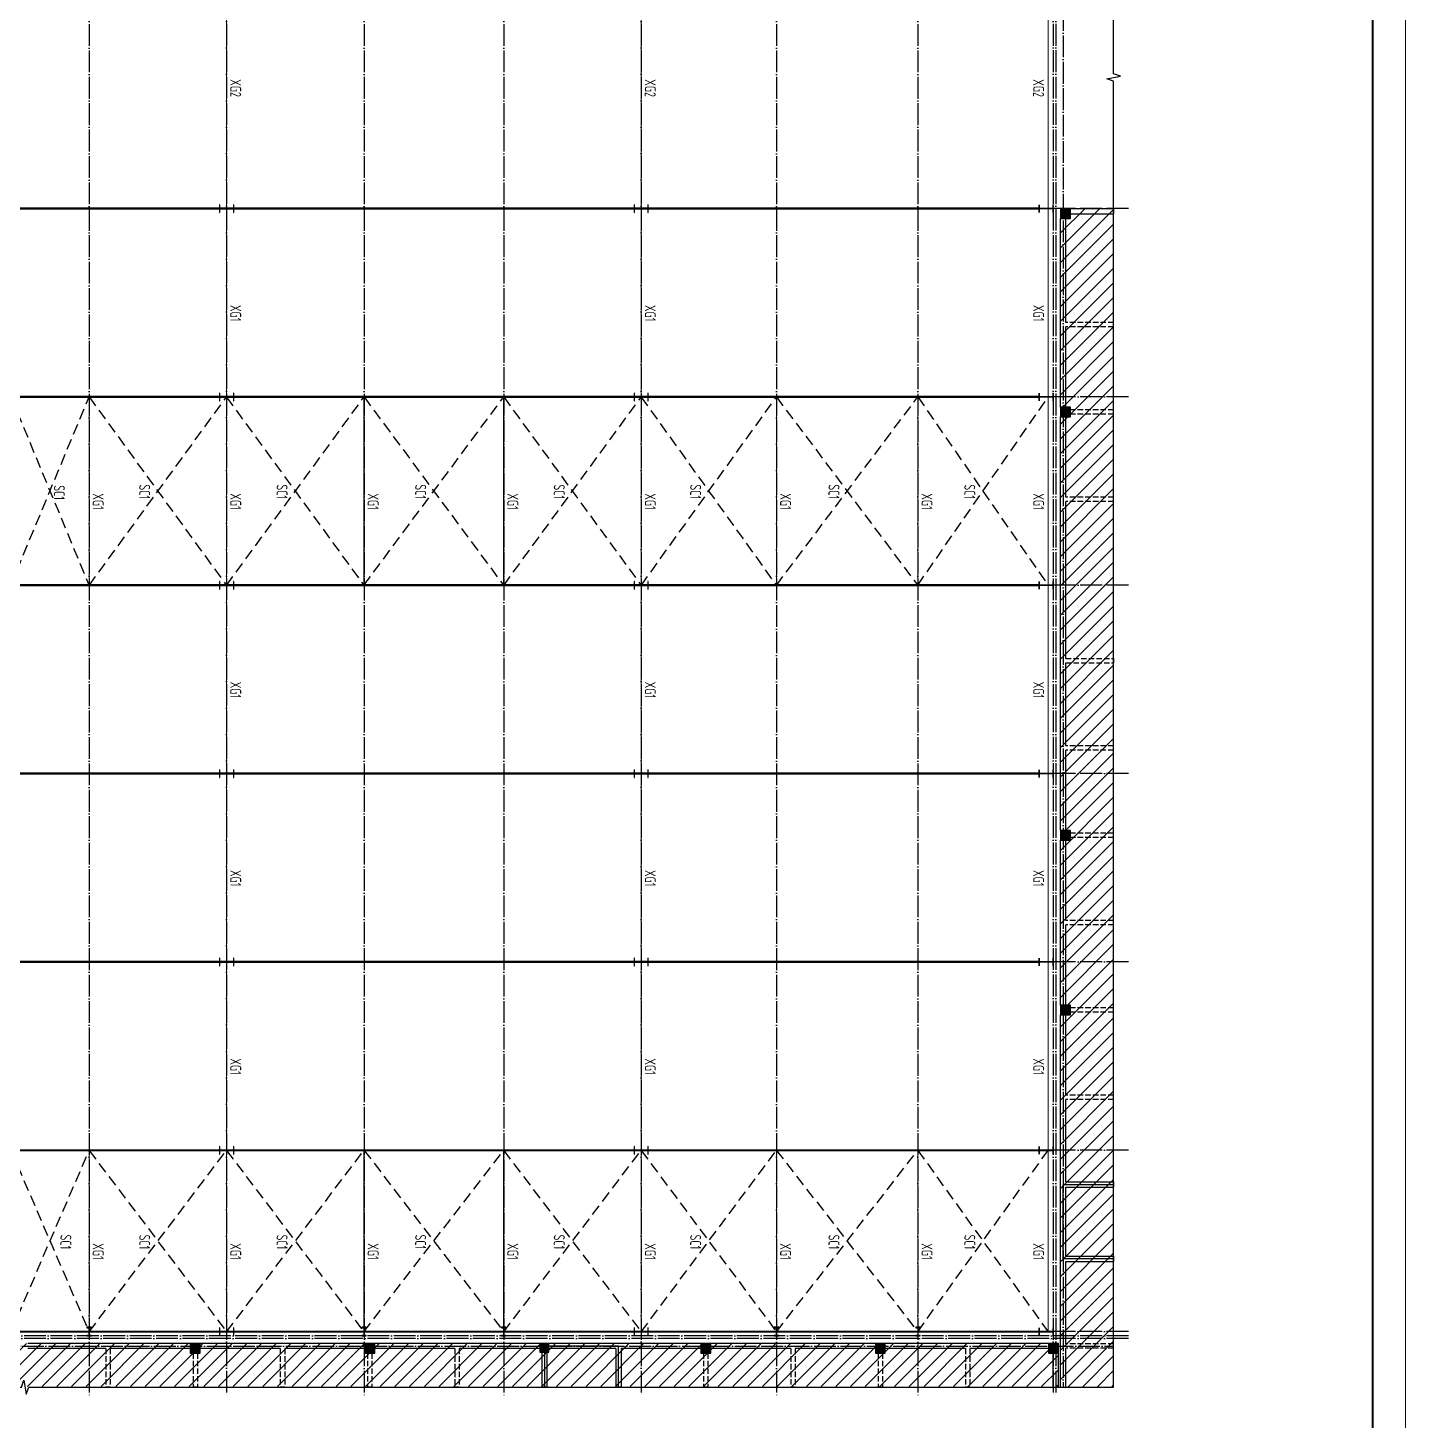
# Model space of a CAD drawing. Extents: x 447413 to 2975780, y -1432727 to 1301644.
# Drawn here: x 2316756 to 2379922, y -301614 to -237819 of the extents above; entities that cross this region are included whole.
import ezdxf
from ezdxf.enums import TextEntityAlignment as Align

# ---------------------------------------------------------------- set-up
doc = ezdxf.new("R2010")
doc.units = 0
doc.header["$LTSCALE"] = 1000
doc.header["$MEASUREMENT"] = 0
for name, pattern in [('DASH', [0.35, 0.25, -0.1]), ('DASHED', [0.75, 0.5, -0.25]), ('DOTE', [2.42, 2, -0.2, 0.02, -0.2])]:
    doc.linetypes.add(name, pattern=pattern)
for name, color, linetype in [('3T_WOOD', 21, 'Continuous'), ('__0', 7, 'Continuous'), ('COLUMN', 9, 'Continuous'), ('DIM_SYMB', 3, 'Continuous'), ('DOTE', 1, 'Continuous'), ('PUB_HATCH', 8, 'Continuous'), ('SC', 2, 'Continuous'), ('XG', 5, 'Continuous'), ('X公厕', 21, 'Continuous'), ('图框', 253, 'Continuous'), ('柱子', 3, 'Continuous')]:
    doc.layers.add(name, color=color, linetype=linetype)
doc.layers.add('WALL', color=140, linetype='Continuous', lineweight=25)
doc.layers.add('钢梁', color=141, linetype='Continuous', lineweight=18)
doc.styles.add('楷体', font='tssdeng.shx', dxfattribs={"bigfont": 'hztxt.shx'})

# ---------------------------------------------------------------- blocks, each defined once
blk = doc.blocks.new('A$C6B0021A6')
at = {"layer": '图框', "color": 2, "const_width": 40, "elevation": -84000}
blk.add_lwpolyline([(20, 84120), (118920, 84120), (118920, 20), (20, 20)], close=True, dxfattribs=at)
at = {"layer": '图框', "color": 153, "const_width": 58, "elevation": -84000}
blk.add_lwpolyline([(111420, 1020), (2520, 1020), (2520, 83120), (111420, 83120)], close=True, dxfattribs=at)
blk = doc.blocks.new('_FZH')
blk.add_lwpolyline([(-0.5, -0.5), (0.5, -0.5), (0.5, 0.5), (-0.5, 0.5)], close=True)
at = {"layer": 'PUB_HATCH'}
blk.add_solid([(-0.5, -0.5), (0.5, -0.5), (-0.5, 0.5), (0.5, 0.5)], dxfattribs=at)

msp = doc.modelspace()

# ---------------------------------------------------------------- hatches: boundary and pattern name
at = {"layer": 'PUB_HATCH'}
h = msp.add_hatch(dxfattribs=at)
h.set_pattern_fill('ANSI31', color=256, scale=300, style=0)
h.set_pattern_definition([(45, (2335527.2, -231324.66), (-336.7596, 336.7596), [])])
h.paths.add_polyline_path([(2364085.8, -246097.9), (2366515.7, -246097.9), (2366515.7, -300102.5), (2364085.8, -300102.5)])
h = msp.add_hatch(dxfattribs=at)
h.set_pattern_fill('ANSI31', color=256, scale=300, style=0)
h.set_pattern_definition([(45, (2031895.8, -231324.66), (-336.7596, 336.7596), [])])
h.paths.add_polyline_path([(2363985.8, -298107.5), (2267966.1, -298107.5), (2267966.1, -300075.9), (2363985.8, -300075.9)])

# ---------------------------------------------------------------- linework, layer by layer
at = {"layer": '3T_WOOD', "linetype": 'DASH'}
for p, q in [((2366515.7, -251317.5, 126000), (2364325.8, -251317.5, 126000)), ((2366515.7, -251517.5, 126000), (2366515.7, -251317.5, 126000)), ((2366515.7, -251517.5, 126000), (2364325.8, -251517.5, 126000)), ((2366515.7, -255317.5, 126000), (2364535.8, -255317.5, 126000)), ((2366515.7, -255517.5, 126000), (2364535.8, -255517.5, 126000)), ((2366515.7, -255517.5, 126000), (2366515.7, -255317.5, 126000)), ((2366515.7, -259317.5, 126000), (2364325.8, -259317.5, 126000)), ((2366515.7, -259517.5, 126000), (2364325.8, -259517.5, 126000)), ((2366515.7, -259517.5, 126000), (2366515.7, -259317.5, 126000)), ((2364325.8, -266717.5, 126000), (2366515.7, -266717.5, 126000)), ((2364325.8, -266917.5, 126000), (2366515.7, -266917.5, 126000)), ((2366515.7, -266717.5, 126000), (2366515.7, -266917.5, 126000)), ((2366515.7, -270717.5, 126000), (2364325.8, -270717.5, 126000)), ((2366515.7, -270917.5, 126000), (2364325.8, -270917.5, 126000)), ((2366515.7, -270917.5, 126000), (2366515.7, -270717.5, 126000)), ((2366515.7, -274717.5, 126000), (2364535.8, -274717.5, 126000)), ((2366515.7, -274917.5, 126000), (2364535.8, -274917.5, 126000)), ((2366515.7, -274917.5, 126000), (2366515.7, -274717.5, 126000)), ((2366515.7, -278717.5, 126000), (2364325.8, -278717.5, 126000)), ((2366515.7, -278917.5, 126000), (2366515.7, -278717.5, 126000)), ((2366515.7, -278917.5, 126000), (2364325.8, -278917.5, 126000)), ((2366515.7, -282717.5, 126000), (2364535.8, -282717.5, 126000)), ((2366515.7, -282917.5, 126000), (2364535.8, -282917.5, 126000)), ((2366515.7, -282917.5, 126000), (2366515.7, -282717.5, 126000)), ((2366515.7, -286717.5, 126000), (2364325.8, -286717.5, 126000)), ((2366515.7, -286917.5, 126000), (2364325.8, -286917.5, 126000)), ((2366515.7, -286917.5, 126000), (2366515.7, -286717.5, 126000)), ((2320326.1, -298337.5, 126000), (2320326.1, -300102.5, 126000)), ((2320526.1, -298337.5, 126000), (2320526.1, -300102.5, 126000)), ((2324326.1, -298547.5, 126000), (2324326.1, -300102.5, 126000)), ((2324526.1, -298547.5, 126000), (2324526.1, -300102.5, 126000)), ((2328326.1, -298337.5, 126000), (2328326.1, -300102.5, 126000)), ((2328526.1, -298337.5, 126000), (2328526.1, -300102.5, 126000)), ((2332326.1, -298547.5, 126000), (2332326.1, -300102.5, 126000)), ((2332526.1, -298547.5, 126000), (2332526.1, -300102.5, 126000)), ((2336326.1, -298337.5, 126000), (2336326.1, -300102.5, 126000)), ((2336526.1, -298337.5, 126000), (2336526.1, -300102.5, 126000)), ((2347726.1, -298547.5, 126000), (2347726.1, -300102.5, 126000)), ((2347926.1, -298547.5, 126000), (2347926.1, -300102.5, 126000)), ((2351726.1, -298337.5, 126000), (2351726.1, -300102.5, 126000)), ((2351926.1, -298337.5, 126000), (2351926.1, -300102.5, 126000)), ((2355726.1, -298547.5, 126000), (2355726.1, -300102.5, 126000)), ((2355926.1, -298547.5, 126000), (2355926.1, -300102.5, 126000)), ((2359726.1, -298337.5, 126000), (2359726.1, -300102.5, 126000)), ((2359926.1, -298337.5, 126000), (2359926.1, -300102.5, 126000)), ((2366515.7, -298117.5, 126000), (2364325.8, -298117.5, 126000)), ((2366515.7, -298317.5, 126000), (2364325.8, -298317.5, 126000)), ((2366515.7, -298317.5, 126000), (2366515.7, -298117.5, 126000)), ((2320526.1, -300102.5, 126000), (2320326.1, -300102.5, 126000)), ((2324526.1, -300102.5, 126000), (2324326.1, -300102.5, 126000)), ((2328526.1, -300102.5, 126000), (2328326.1, -300102.5, 126000)), ((2332526.1, -300102.5, 126000), (2332326.1, -300102.5, 126000)), ((2336526.1, -300102.5, 126000), (2336326.1, -300102.5, 126000)), ((2347926.1, -300102.5, 126000), (2347726.1, -300102.5, 126000)), ((2351926.1, -300102.5, 126000), (2351726.1, -300102.5, 126000)), ((2355926.1, -300102.5, 126000), (2355726.1, -300102.5, 126000)), ((2359926.1, -300102.5, 126000), (2359726.1, -300102.5, 126000))]:
    msp.add_line(p, q, dxfattribs=at)
at = {"layer": '__0', "ltscale": 5, "elevation": 126000}
msp.add_lwpolyline([(2364085.8, -246097.9), (2366515.7, -246097.9)], dxfattribs=at)
at = {"layer": 'DIM_SYMB', "elevation": 126000}
for points in [[(2366515.7, -300102.5), (2366515.7, -240265.1), (2366200.7, -240150.4), (2366830.7, -240039.3), (2366515.7, -239927.6), (2366515.7, -180090.1)], [(2266739.9, -300102.5), (2316459.1, -300102.5), (2316573.7, -299787.5), (2316684.8, -300417.5), (2316796.6, -300102.5), (2366515.7, -300102.5)]]:
    msp.add_lwpolyline(points, dxfattribs=at)
at = {"layer": 'DOTE', "color": 8, "linetype": 'DOTE', "ltscale": 0.5}
for p, q in [((2325865.8, -179556.7, 126000), (2325865.8, -300544.1, 126000)), ((2344865.8, -179556.7, 126000), (2344865.8, -300544.1, 126000)), ((2363865.8, -179556.7, 126000), (2363865.8, -300544.1, 126000)), ((2367195, -254727.5, 126000), (2266776.3, -254727.5, 126000)), ((2367195, -263357.5, 126000), (2266776.3, -263357.5, 126000)), ((2367195, -271987.5, 126000), (2266776.3, -271987.5, 126000)), ((2367195, -280617.5, 126000), (2266776.3, -280617.5, 126000)), ((2367195, -289247.5, 126000), (2266776.3, -289247.5, 126000)), ((2367195, -297557.5, 126000), (2266776.3, -297557.5, 126000)), ((2367195, -297877.5, 126000), (2266776.3, -297877.5, 126000))]:
    msp.add_line(p, q, dxfattribs=at)
at = {"layer": 'DOTE', "linetype": 'DOTE', "ltscale": 0.5}
for p, q in [((2363745.8, -179556.7, 126000), (2363745.8, -300544.1, 126000)), ((2367195, -246097.9, 126000), (2266776.3, -246097.9, 126000)), ((2367195, -297757.5, 126000), (2266776.3, -297757.5, 126000))]:
    msp.add_line(p, q, dxfattribs=at)
at = {"layer": 'DOTE', "color": 8, "linetype": 'DOTE', "ltscale": 0.5, "elevation": 126000}
for points in [[(2319566.1, -179564.3), (2319566.1, -300550.2)], [(2332166.1, -179564.3), (2332166.1, -300550.2)], [(2338566.1, -179564.3), (2338566.1, -300550.2)], [(2351066.1, -179564.3), (2351066.1, -300550.2)], [(2357546.1, -179564.3), (2357546.1, -300550.2)], [(2364205.8, -180090.1), (2364205.8, -300102.5)], [(2268086.1, -298217.5), (2366515.7, -298217.5)]]:
    msp.add_lwpolyline(points, dxfattribs=at)
at = {"layer": 'SC', "linetype": 'DASHED', "elevation": 126000}
for points in [[(2268382, -254735.5), (2274696.5, -263361.5), (2281263, -254731.5), (2287862.8, -263365.5), (2294163, -254731.5), (2300563, -263365.5), (2306862.8, -254735.5), (2313163, -263365.5), (2315982.9, -254731.5), (2319563, -263365.5), (2325862.8, -254735.5), (2332156.5, -263361.5), (2338563, -254731.5), (2344862.8, -263365.5), (2351063, -254731.5), (2357536.5, -263361.5), (2363512.7, -254735.5)], [(2268382, -263365.5), (2274703, -254731.5), (2281256.5, -263361.5), (2287862.8, -254735.5), (2294163, -263365.5), (2300563, -254731.5), (2306862.8, -263365.5), (2313163, -254731.5), (2315972.9, -263361.5), (2319563, -254731.5), (2325862.8, -263365.5), (2332163, -254731.5), (2338563, -263365.5), (2344862.8, -254735.5), (2351063, -263365.5), (2357543, -254731.5), (2363512.7, -263365.5)], [(2268382, -289255.5), (2274696.5, -297561.5), (2281263, -289251.5), (2287862.8, -297565.5), (2294163, -289251.5), (2300563, -297565.5), (2306862.8, -289255.5), (2313163, -297565.5), (2315982.9, -289251.5), (2319563, -297565.5), (2325862.8, -289255.5), (2332156.5, -297561.5), (2338563, -289251.5), (2344862.8, -297565.5), (2351063, -289251.5), (2357536.5, -297561.5), (2363512.7, -289255.5)], [(2268382, -297565.5), (2274703, -289251.5), (2281256.5, -297561.5), (2287862.8, -289255.5), (2294163, -297565.5), (2300563, -289251.5), (2306862.8, -297565.5), (2313163, -289251.5), (2315982.9, -297565.5), (2319563, -289251.5), (2325862.8, -297565.5), (2332163, -289251.5), (2338563, -297565.5), (2344862.8, -289255.5), (2351063, -297565.5), (2357543, -289251.5), (2363512.7, -297565.5)]]:
    msp.add_lwpolyline(points, dxfattribs=at)
at = {"layer": 'WALL'}
for p, q in [((2364535.8, -246097.9, 126000), (2366515.7, -246097.9, 126000)), ((2366515.7, -246097.9, 126000), (2366515.7, -246337.9, 126000)), ((2364085.8, -251417.5, 126000), (2364085.8, -246547.9, 126000)), ((2364325.8, -251317.5, 126000), (2364325.8, -246547.9, 126000)), ((2364535.8, -246337.9, 126000), (2366515.7, -246337.9, 126000)), ((2364085.8, -255192.5, 126000), (2364085.8, -251417.5, 126000)), ((2364325.8, -255192.5, 126000), (2364325.8, -251517.5, 126000)), ((2364085.8, -259417.5, 126000), (2364085.8, -255642.5, 126000)), ((2364325.8, -259317.5, 126000), (2364325.8, -255642.5, 126000)), ((2364085.8, -266817.5, 126000), (2364085.8, -259417.5, 126000)), ((2364325.8, -266717.5, 126000), (2364325.8, -259517.5, 126000)), ((2364085.8, -270817.5, 126000), (2364085.8, -266817.5, 126000)), ((2364325.8, -270717.5, 126000), (2364325.8, -266917.5, 126000)), ((2364085.8, -274592.5, 126000), (2364085.8, -270817.5, 126000)), ((2364325.8, -274592.5, 126000), (2364325.8, -270917.5, 126000)), ((2364085.8, -278817.5, 126000), (2364085.8, -275042.5, 126000)), ((2364325.8, -278717.5, 126000), (2364325.8, -275042.5, 126000)), ((2364085.8, -282592.5, 126000), (2364085.8, -278817.5, 126000)), ((2364325.8, -282592.5, 126000), (2364325.8, -278917.5, 126000)), ((2364085.8, -286817.5, 126000), (2364085.8, -283042.5, 126000)), ((2364325.8, -286717.5, 126000), (2364325.8, -283042.5, 126000)), ((2364085.8, -290817.5, 126000), (2364085.8, -286817.5, 126000)), ((2364325.8, -290697.5, 126000), (2364325.8, -286917.5, 126000)), ((2364085.8, -294217.5, 126000), (2364085.8, -290817.5, 126000)), ((2364325.8, -290697.5, 126000), (2366515.7, -290697.5, 126000)), ((2366515.7, -290697.5, 126000), (2366515.7, -290937.5, 126000)), ((2364325.8, -290937.5, 126000), (2366515.7, -290937.5, 126000)), ((2364325.8, -294097.5, 126000), (2364325.8, -290937.5, 126000)), ((2364085.8, -298217.5, 126000), (2364085.8, -294217.5, 126000)), ((2364325.8, -294097.5, 126000), (2366515.7, -294097.5, 126000)), ((2364325.8, -298117.5, 126000), (2364325.8, -294337.5, 126000)), ((2364325.8, -294337.5, 126000), (2366515.7, -294337.5, 126000)), ((2366515.7, -294097.5, 126000), (2366515.7, -294337.5, 126000)), ((2320426.1, -298097.5, 126000), (2316756.1, -298097.5, 126000)), ((2320326.1, -298337.5, 126000), (2316756.1, -298337.5, 126000)), ((2324201.1, -298097.5, 126000), (2320426.1, -298097.5, 126000)), ((2324201.1, -298337.5, 126000), (2320526.1, -298337.5, 126000)), ((2328426.1, -298097.5, 126000), (2324651.1, -298097.5, 126000)), ((2328326.1, -298337.5, 126000), (2324651.1, -298337.5, 126000)), ((2332201.1, -298097.5, 126000), (2328426.1, -298097.5, 126000)), ((2332201.1, -298337.5, 126000), (2328526.1, -298337.5, 126000)), ((2336426.1, -298097.5, 126000), (2332651.1, -298097.5, 126000)), ((2336326.1, -298337.5, 126000), (2332651.1, -298337.5, 126000)), ((2340226, -298097.5, 126000), (2336426.1, -298097.5, 126000)), ((2340226, -298337.5, 126000), (2336526.1, -298337.5, 126000)), ((2340306.1, -298497.5, 126000), (2340306.1, -300102.5, 126000)), ((2340546.1, -298497.5, 126000), (2340546.1, -300102.5, 126000)), ((2343826.1, -298097.5, 126000), (2340626, -298097.5, 126000)), ((2343706.1, -298337.5, 126000), (2340626, -298337.5, 126000)), ((2343706.1, -298337.5, 126000), (2343706.1, -300102.5, 126000)), ((2347601.1, -298097.5, 126000), (2343826.1, -298097.5, 126000)), ((2347601.1, -298337.5, 126000), (2343946.1, -298337.5, 126000)), ((2343946.1, -298337.5, 126000), (2343946.1, -300102.5, 126000)), ((2351826.1, -298097.5, 126000), (2348051.1, -298097.5, 126000)), ((2351726.1, -298337.5, 126000), (2348051.1, -298337.5, 126000)), ((2355601.1, -298097.5, 126000), (2351826.1, -298097.5, 126000)), ((2355601.1, -298337.5, 126000), (2351926.1, -298337.5, 126000)), ((2359826.1, -298097.5, 126000), (2356051.1, -298097.5, 126000)), ((2359726.1, -298337.5, 126000), (2356051.1, -298337.5, 126000)), ((2363535.8, -298097.5, 126000), (2359826.1, -298097.5, 126000)), ((2363535.8, -298337.5, 126000), (2359926.1, -298337.5, 126000)), ((2363745.8, -300102.5, 126000), (2363745.8, -298547.5, 126000)), ((2363985.8, -300102.5, 126000), (2363985.8, -298547.5, 126000)), ((2364085.8, -300102.5, 126000), (2364085.8, -298217.5, 126000)), ((2364325.8, -300102.5, 126000), (2364325.8, -298317.5, 126000)), ((2340546.1, -300102.5, 126000), (2340306.1, -300102.5, 126000)), ((2343946.1, -300102.5, 126000), (2343706.1, -300102.5, 126000)), ((2363745.8, -300102.5, 126000), (2363985.8, -300102.5, 126000)), ((2364085.8, -300102.5, 126000), (2364325.8, -300102.5, 126000))]:
    msp.add_line(p, q, dxfattribs=at)
at = {"layer": 'XG', "const_width": 50, "elevation": 126000}
for points in [[(2325862.8, -297565.5), (2325862.8, -182646.4)], [(2344862.8, -297565.5), (2344862.8, -182646.4)], [(2363512.7, -297565.5), (2363512.7, -182646.4)], [(2319563, -263361.5), (2319563, -254731.5)], [(2319563, -263361.5), (2319563, -254731.5)], [(2332163, -263361.5), (2332163, -254731.5)], [(2338563, -263361.5), (2338563, -254731.5)], [(2351063, -263361.5), (2351063, -254731.5)], [(2357543, -263361.5), (2357543, -254731.5)], [(2319563, -297565.5), (2319563, -289251.5)], [(2332163, -297565.5), (2332163, -289251.5)], [(2338563, -297565.5), (2338563, -289251.5)], [(2351063, -297565.5), (2351063, -289251.5)], [(2357543, -297565.5), (2357543, -289251.5)]]:
    msp.add_lwpolyline(points, dxfattribs=at)
at = {"layer": 'X公厕', "ltscale": 5, "elevation": 126000}
for points in [[(2366515.7, -294217.5), (2364205.8, -294217.5), (2364205.8, -290817.5), (2366515.7, -290817.5)], [(2343826.1, -300102.5), (2343826.1, -298217.5), (2340426.1, -298217.5), (2340426.1, -300102.5)]]:
    msp.add_lwpolyline(points, dxfattribs=at)
at = {"layer": '柱子', "color": 6, "ltscale": 100, "elevation": 126000}
for points in [[(2326176.8, -246093.9), (2325554.8, -246093.9), (2325554.8, -245922.9), (2325540.8, -245922.9), (2325540.8, -246272.9), (2325554.8, -246272.9), (2325554.8, -246101.9), (2326176.8, -246101.9), (2326176.8, -246272.9), (2326190.8, -246272.9), (2326190.8, -245922.9), (2326176.8, -245922.9)], [(2345176.8, -246093.9), (2344554.8, -246093.9), (2344554.8, -245922.9), (2344540.8, -245922.9), (2344540.8, -246272.9), (2344554.8, -246272.9), (2344554.8, -246101.9), (2345176.8, -246101.9), (2345176.8, -246272.9), (2345190.8, -246272.9), (2345190.8, -245922.9), (2345176.8, -245922.9)], [(2363731.8, -246093.9), (2363109.8, -246093.9), (2363109.8, -245922.9), (2363095.8, -245922.9), (2363095.8, -246272.9), (2363109.8, -246272.9), (2363109.8, -246101.9), (2363731.8, -246101.9), (2363731.8, -246272.9), (2363745.8, -246272.9), (2363745.8, -245922.9), (2363731.8, -245922.9)], [(2326176.8, -254723.5), (2325554.8, -254723.5), (2325554.8, -254552.5), (2325540.8, -254552.5), (2325540.8, -254902.5), (2325554.8, -254902.5), (2325554.8, -254731.5), (2326176.8, -254731.5), (2326176.8, -254902.5), (2326190.8, -254902.5), (2326190.8, -254552.5), (2326176.8, -254552.5)], [(2345176.8, -254723.5), (2344554.8, -254723.5), (2344554.8, -254552.5), (2344540.8, -254552.5), (2344540.8, -254902.5), (2344554.8, -254902.5), (2344554.8, -254731.5), (2345176.8, -254731.5), (2345176.8, -254902.5), (2345190.8, -254902.5), (2345190.8, -254552.5), (2345176.8, -254552.5)], [(2363731.8, -254723.5), (2363109.8, -254723.5), (2363109.8, -254552.5), (2363095.8, -254552.5), (2363095.8, -254902.5), (2363109.8, -254902.5), (2363109.8, -254731.5), (2363731.8, -254731.5), (2363731.8, -254902.5), (2363745.8, -254902.5), (2363745.8, -254552.5), (2363731.8, -254552.5)], [(2326176.8, -263353.5), (2325554.8, -263353.5), (2325554.8, -263182.5), (2325540.8, -263182.5), (2325540.8, -263532.5), (2325554.8, -263532.5), (2325554.8, -263361.5), (2326176.8, -263361.5), (2326176.8, -263532.5), (2326190.8, -263532.5), (2326190.8, -263182.5), (2326176.8, -263182.5)], [(2345176.8, -263353.5), (2344554.8, -263353.5), (2344554.8, -263182.5), (2344540.8, -263182.5), (2344540.8, -263532.5), (2344554.8, -263532.5), (2344554.8, -263361.5), (2345176.8, -263361.5), (2345176.8, -263532.5), (2345190.8, -263532.5), (2345190.8, -263182.5), (2345176.8, -263182.5)], [(2363731.8, -263353.5), (2363109.8, -263353.5), (2363109.8, -263182.5), (2363095.8, -263182.5), (2363095.8, -263532.5), (2363109.8, -263532.5), (2363109.8, -263361.5), (2363731.8, -263361.5), (2363731.8, -263532.5), (2363745.8, -263532.5), (2363745.8, -263182.5), (2363731.8, -263182.5)], [(2326176.8, -271983.5), (2325554.8, -271983.5), (2325554.8, -271812.5), (2325540.8, -271812.5), (2325540.8, -272162.5), (2325554.8, -272162.5), (2325554.8, -271991.5), (2326176.8, -271991.5), (2326176.8, -272162.5), (2326190.8, -272162.5), (2326190.8, -271812.5), (2326176.8, -271812.5)], [(2345176.8, -271983.5), (2344554.8, -271983.5), (2344554.8, -271812.5), (2344540.8, -271812.5), (2344540.8, -272162.5), (2344554.8, -272162.5), (2344554.8, -271991.5), (2345176.8, -271991.5), (2345176.8, -272162.5), (2345190.8, -272162.5), (2345190.8, -271812.5), (2345176.8, -271812.5)], [(2363731.8, -271983.5), (2363109.8, -271983.5), (2363109.8, -271812.5), (2363095.8, -271812.5), (2363095.8, -272162.5), (2363109.8, -272162.5), (2363109.8, -271991.5), (2363731.8, -271991.5), (2363731.8, -272162.5), (2363745.8, -272162.5), (2363745.8, -271812.5), (2363731.8, -271812.5)], [(2326176.8, -280613.5), (2325554.8, -280613.5), (2325554.8, -280442.5), (2325540.8, -280442.5), (2325540.8, -280792.5), (2325554.8, -280792.5), (2325554.8, -280621.5), (2326176.8, -280621.5), (2326176.8, -280792.5), (2326190.8, -280792.5), (2326190.8, -280442.5), (2326176.8, -280442.5)], [(2345176.8, -280613.5), (2344554.8, -280613.5), (2344554.8, -280442.5), (2344540.8, -280442.5), (2344540.8, -280792.5), (2344554.8, -280792.5), (2344554.8, -280621.5), (2345176.8, -280621.5), (2345176.8, -280792.5), (2345190.8, -280792.5), (2345190.8, -280442.5), (2345176.8, -280442.5)], [(2363731.8, -280613.5), (2363109.8, -280613.5), (2363109.8, -280442.5), (2363095.8, -280442.5), (2363095.8, -280792.5), (2363109.8, -280792.5), (2363109.8, -280621.5), (2363731.8, -280621.5), (2363731.8, -280792.5), (2363745.8, -280792.5), (2363745.8, -280442.5), (2363731.8, -280442.5)], [(2326176.8, -289243.5), (2325554.8, -289243.5), (2325554.8, -289072.5), (2325540.8, -289072.5), (2325540.8, -289422.5), (2325554.8, -289422.5), (2325554.8, -289251.5), (2326176.8, -289251.5), (2326176.8, -289422.5), (2326190.8, -289422.5), (2326190.8, -289072.5), (2326176.8, -289072.5)], [(2345176.8, -289243.5), (2344554.8, -289243.5), (2344554.8, -289072.5), (2344540.8, -289072.5), (2344540.8, -289422.5), (2344554.8, -289422.5), (2344554.8, -289251.5), (2345176.8, -289251.5), (2345176.8, -289422.5), (2345190.8, -289422.5), (2345190.8, -289072.5), (2345176.8, -289072.5)], [(2363731.8, -289243.5), (2363109.8, -289243.5), (2363109.8, -289072.5), (2363095.8, -289072.5), (2363095.8, -289422.5), (2363109.8, -289422.5), (2363109.8, -289251.5), (2363731.8, -289251.5), (2363731.8, -289422.5), (2363745.8, -289422.5), (2363745.8, -289072.5), (2363731.8, -289072.5)], [(2326176.8, -297553.5), (2325554.8, -297553.5), (2325554.8, -297382.5), (2325540.8, -297382.5), (2325540.8, -297732.5), (2325554.8, -297732.5), (2325554.8, -297561.5), (2326176.8, -297561.5), (2326176.8, -297732.5), (2326190.8, -297732.5), (2326190.8, -297382.5), (2326176.8, -297382.5)], [(2345176.8, -297553.5), (2344554.8, -297553.5), (2344554.8, -297382.5), (2344540.8, -297382.5), (2344540.8, -297732.5), (2344554.8, -297732.5), (2344554.8, -297561.5), (2345176.8, -297561.5), (2345176.8, -297732.5), (2345190.8, -297732.5), (2345190.8, -297382.5), (2345176.8, -297382.5)], [(2363731.8, -297553.5), (2363109.8, -297553.5), (2363109.8, -297382.5), (2363095.8, -297382.5), (2363095.8, -297732.5), (2363109.8, -297732.5), (2363109.8, -297561.5), (2363731.8, -297561.5), (2363731.8, -297732.5), (2363745.8, -297732.5), (2363745.8, -297382.5), (2363731.8, -297382.5)]]:
    msp.add_lwpolyline(points, close=True, dxfattribs=at)
for points in [[(2319666.1, -297378.5), (2319666.1, -297357.5), (2319466.1, -297357.5), (2319466.1, -297378.5), (2319546.6, -297378.5, -0.4142136), (2319559.6, -297391.5), (2319559.6, -297723.5, -0.4142136), (2319546.6, -297736.5), (2319466.1, -297736.5), (2319466.1, -297757.5), (2319666.1, -297757.5), (2319666.1, -297736.5), (2319585.6, -297736.5, -0.4142136), (2319572.6, -297723.5), (2319572.6, -297391.5, -0.4142136), (2319585.6, -297378.5)], [(2332266.1, -297378.5), (2332266.1, -297357.5), (2332066.1, -297357.5), (2332066.1, -297378.5), (2332146.6, -297378.5, -0.4142136), (2332159.6, -297391.5), (2332159.6, -297723.5, -0.4142136), (2332146.6, -297736.5), (2332066.1, -297736.5), (2332066.1, -297757.5), (2332266.1, -297757.5), (2332266.1, -297736.5), (2332185.6, -297736.5, -0.4142136), (2332172.6, -297723.5), (2332172.6, -297391.5, -0.4142136), (2332185.6, -297378.5)], [(2338666.1, -297378.5), (2338666.1, -297357.5), (2338466.1, -297357.5), (2338466.1, -297378.5), (2338546.6, -297378.5, -0.4142136), (2338559.6, -297391.5), (2338559.6, -297723.5, -0.4142136), (2338546.6, -297736.5), (2338466.1, -297736.5), (2338466.1, -297757.5), (2338666.1, -297757.5), (2338666.1, -297736.5), (2338585.6, -297736.5, -0.4142136), (2338572.6, -297723.5), (2338572.6, -297391.5, -0.4142136), (2338585.6, -297378.5)], [(2351166.1, -297378.5), (2351166.1, -297357.5), (2350966.1, -297357.5), (2350966.1, -297378.5), (2351046.6, -297378.5, -0.4142136), (2351059.6, -297391.5), (2351059.6, -297723.5, -0.4142136), (2351046.6, -297736.5), (2350966.1, -297736.5), (2350966.1, -297757.5), (2351166.1, -297757.5), (2351166.1, -297736.5), (2351085.6, -297736.5, -0.4142136), (2351072.6, -297723.5), (2351072.6, -297391.5, -0.4142136), (2351085.6, -297378.5)], [(2357646.1, -297378.5), (2357646.1, -297357.5), (2357446.1, -297357.5), (2357446.1, -297378.5), (2357526.6, -297378.5, -0.4142136), (2357539.6, -297391.5), (2357539.6, -297723.5, -0.4142136), (2357526.6, -297736.5), (2357446.1, -297736.5), (2357446.1, -297757.5), (2357646.1, -297757.5), (2357646.1, -297736.5), (2357565.6, -297736.5, -0.4142136), (2357552.6, -297723.5), (2357552.6, -297391.5, -0.4142136), (2357565.6, -297378.5)]]:
    msp.add_lwpolyline(points, format="xyb", close=True, dxfattribs=at)
at = {"layer": '钢梁', "lineweight": 35, "const_width": 100, "elevation": 126000}
for points in [[(2268856.1, -246097.9), (2363095.8, -246097.9)], [(2268856.1, -254727.5), (2363095.8, -254727.5)], [(2268856.1, -263357.5), (2363095.8, -263357.5)], [(2268856.1, -271987.5), (2363095.8, -271987.5)], [(2268856.1, -280617.5), (2363095.8, -280617.5)], [(2268856.1, -289247.5), (2363095.8, -289247.5)], [(2268856.1, -297557.5), (2363095.8, -297557.5)]]:
    msp.add_lwpolyline(points, dxfattribs=at)

# ---------------------------------------------------------------- block references
at = {"xscale": 1.5, "yscale": 1.5, "zscale": 1.5, "rotation": 270}
msp.add_blockref('A$C6B0021A6', (2253712, -166547.5, 126000), dxfattribs=at)
at = {"layer": 'COLUMN'}
for p, xscale, yscale, zscale, rotation in [((2364310.8, -246322.9, 126000), 450, 450, 450, 90), ((2364310.8, -255417.5, 126000), 450, 450, 450, 90), ((2364310.8, -274817.5, 126000), 450, 450, 450, 90), ((2364310.8, -282817.5, 126000), 450, 450, 450, 90), ((2324426.1, -298322.5, 126000), 450, 450, 450, 90), ((2332426.1, -298322.5, 126000), 450, 450, 450, 90), ((2340426, -298297.5, 126000), 400, 400, 400, 270), ((2347826.1, -298322.5, 126000), 450, 450, 450, 90), ((2355826.1, -298322.5, 126000), 450, 450, 450, 90), ((2363760.8, -298322.5, 126000), 450, 450, 450, 90)]:
    msp.add_blockref('_FZH', p, dxfattribs=dict(at, xscale=xscale, yscale=yscale, zscale=zscale, rotation=rotation))

# ---------------------------------------------------------------- texts
at = {"layer": 'SC', "linetype": 'DASHED', "style": '楷体', "width": 0.7}
for p in [(2317948.2, -259113.7, 126000), (2321858.2, -259076.4, 126000), (2328156.6, -259076.5, 126000), (2334505.1, -259072.4, 126000), (2340858.2, -259074.4, 126000), (2347107.4, -259075.4, 126000), (2353447.5, -259075.4, 126000), (2359673.1, -259074.4, 126000), (2318247, -293447.2, 126000), (2321858.2, -293449.2, 126000), (2328156.6, -293449.4, 126000), (2334505.1, -293445.2, 126000), (2340858.2, -293447.2, 126000), (2347107.4, -293448.2, 126000), (2353447.5, -293448.3, 126000), (2359673.1, -293447.2, 126000)]:
    msp.add_text('SC1', height=500, rotation=269.999997, dxfattribs=at).set_placement(p, align=Align.CENTER)
at = {"layer": 'XG', "color": 3, "style": '楷体', "width": 0.7}
for p in [(2326030.8, -240579.3, 126000), (2345030.8, -240579.3, 126000), (2362827.6, -240579.3, 126000)]:
    msp.add_text('XG2', height=500, rotation=269.999997, dxfattribs=at).set_placement(p, align=Align.CENTER)
at = {"layer": 'XG', "color": 7, "style": '楷体', "width": 0.7}
for p in [(2326030.8, -250894, 126000), (2345030.8, -250894, 126000), (2362827.6, -250894, 126000), (2319731, -259523.8, 126000), (2326030.8, -259523.8, 126000), (2332331, -259523.8, 126000), (2338731, -259523.8, 126000), (2345030.8, -259523.8, 126000), (2351231, -259523.8, 126000), (2357711, -259523.8, 126000), (2362827.6, -259523.8, 126000), (2326030.8, -268153.8, 126000), (2345030.8, -268153.8, 126000), (2362827.6, -268153.8, 126000), (2326030.8, -276783.8, 126000), (2345030.8, -276783.8, 126000), (2362827.6, -276783.8, 126000), (2326030.8, -285413.8, 126000), (2345030.8, -285413.8, 126000), (2362827.6, -285413.8, 126000), (2319731, -293883.8, 126000), (2326030.8, -293883.8, 126000), (2332331, -293883.8, 126000), (2338731, -293883.8, 126000), (2345030.8, -293883.8, 126000), (2351231, -293883.8, 126000), (2357711, -293883.8, 126000), (2362827.6, -293883.8, 126000)]:
    msp.add_text('XG1', height=500, rotation=269.999997, dxfattribs=at).set_placement(p, align=Align.CENTER)

doc.saveas('drawing.dxf')
